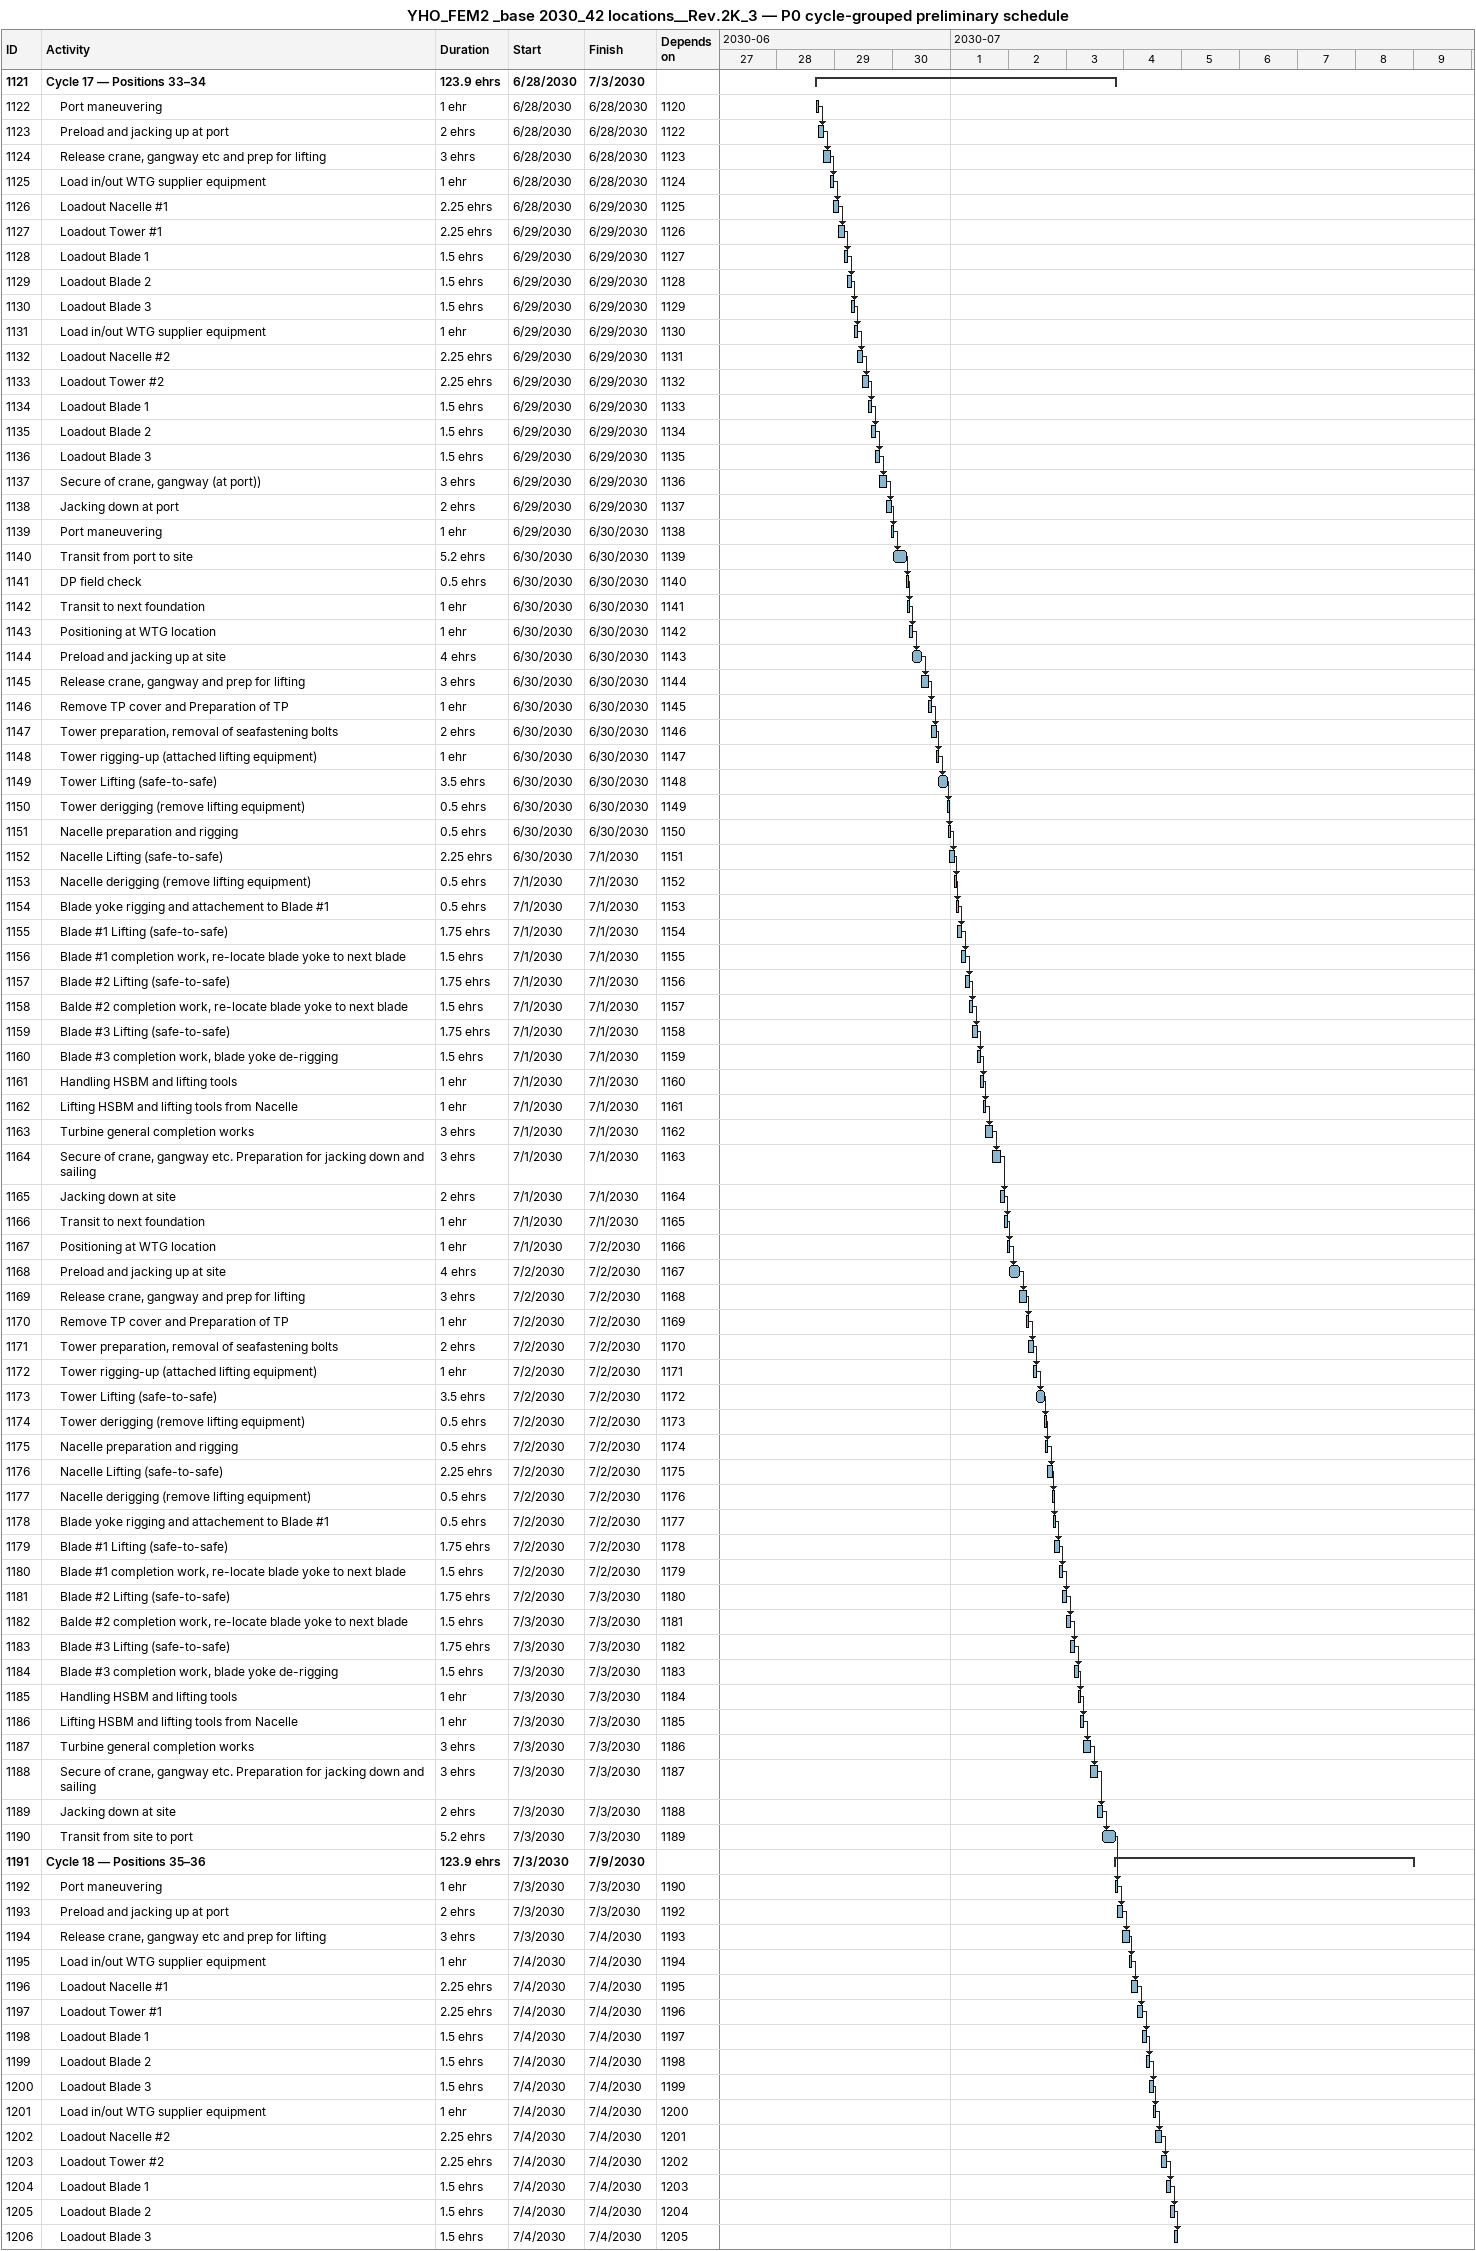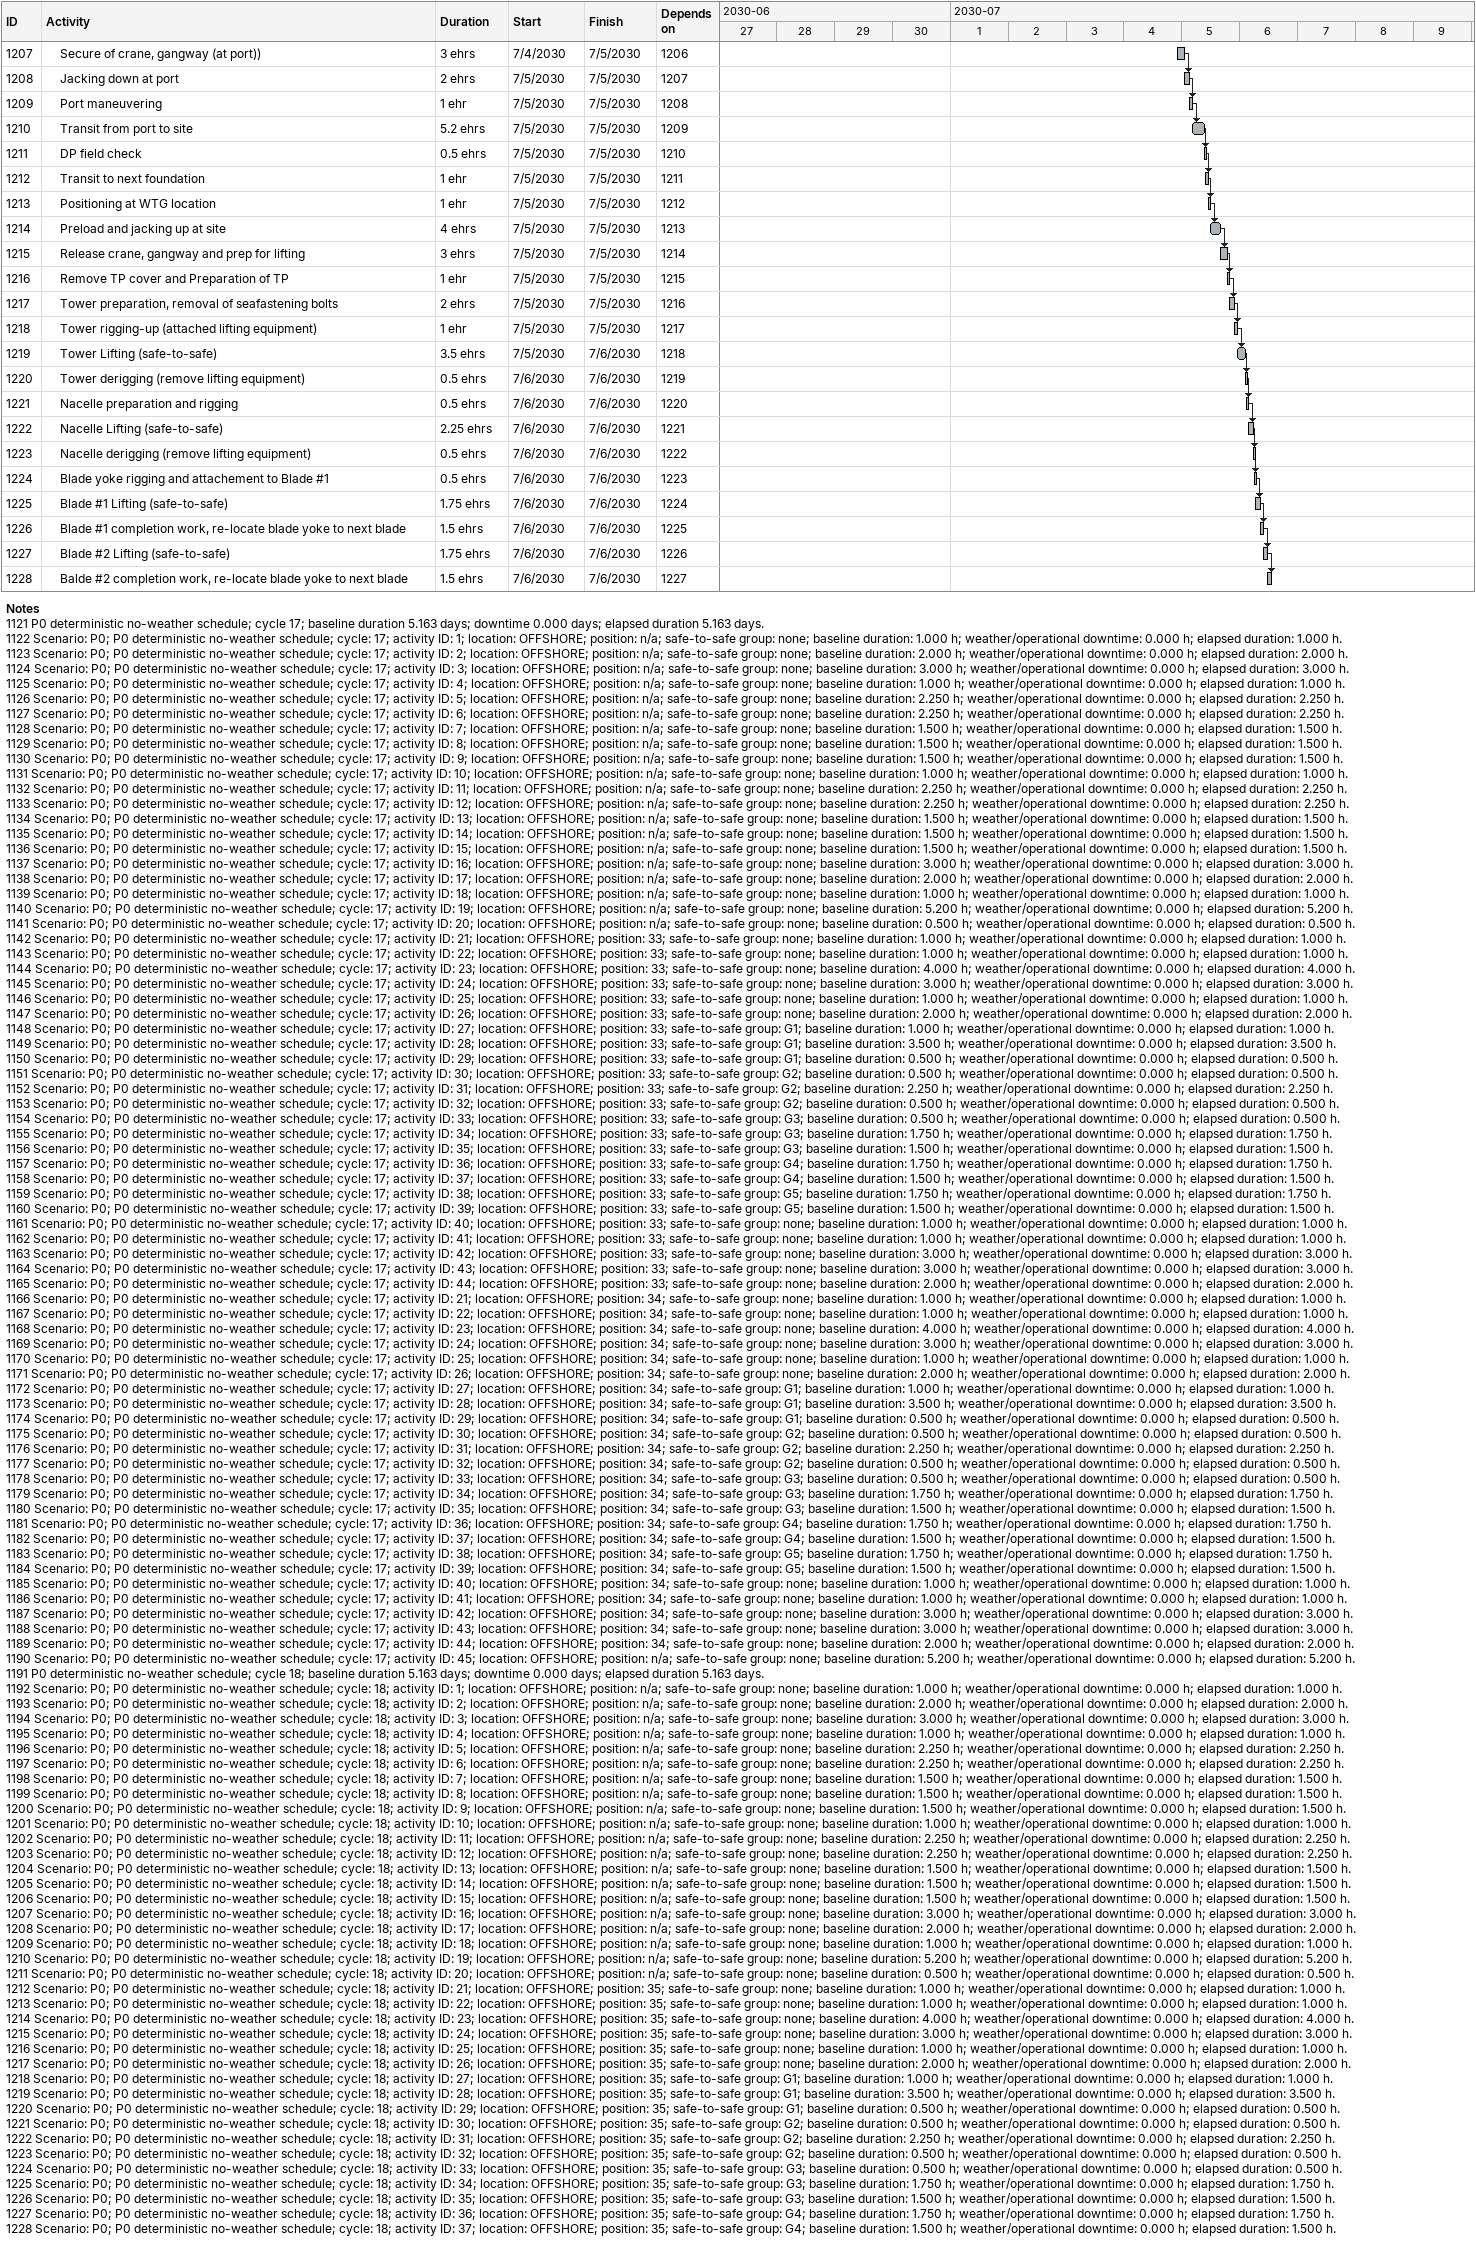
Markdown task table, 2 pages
YHO_FEM2 _base 2030_42 locations__Rev.2K_3 — P0 cycle-grouped preliminary schedule

| ID | Level | Task | Duration | Start | Finish | Predecessors |
|---|---|---|---|---|---|---|
| 1121 | 1 | **Cycle 17 — Positions 33–34** | 123.9eh | 2030-06-28 | 2030-07-03 |  |
| 1122 | 2 | Port maneuvering | 1eh | 2030-06-28 | 2030-06-28 | 1120 |
| 1123 | 2 | Preload and jacking up at port | 2eh | 2030-06-28 | 2030-06-28 | 1122 |
| 1124 | 2 | Release crane, gangway etc and prep for lifting | 3eh | 2030-06-28 | 2030-06-28 | 1123 |
| 1125 | 2 | Load in/out WTG supplier equipment | 1eh | 2030-06-28 | 2030-06-28 | 1124 |
| 1126 | 2 | Loadout Nacelle #1 | 2.25eh | 2030-06-28 | 2030-06-29 | 1125 |
| 1127 | 2 | Loadout Tower #1 | 2.25eh | 2030-06-29 | 2030-06-29 | 1126 |
| 1128 | 2 | Loadout Blade 1 | 1.5eh | 2030-06-29 | 2030-06-29 | 1127 |
| 1129 | 2 | Loadout Blade 2 | 1.5eh | 2030-06-29 | 2030-06-29 | 1128 |
| 1130 | 2 | Loadout Blade 3 | 1.5eh | 2030-06-29 | 2030-06-29 | 1129 |
| 1131 | 2 | Load in/out WTG supplier equipment | 1eh | 2030-06-29 | 2030-06-29 | 1130 |
| 1132 | 2 | Loadout Nacelle #2 | 2.25eh | 2030-06-29 | 2030-06-29 | 1131 |
| 1133 | 2 | Loadout Tower #2 | 2.25eh | 2030-06-29 | 2030-06-29 | 1132 |
| 1134 | 2 | Loadout Blade 1 | 1.5eh | 2030-06-29 | 2030-06-29 | 1133 |
| 1135 | 2 | Loadout Blade 2 | 1.5eh | 2030-06-29 | 2030-06-29 | 1134 |
| 1136 | 2 | Loadout Blade 3 | 1.5eh | 2030-06-29 | 2030-06-29 | 1135 |
| 1137 | 2 | Secure of crane, gangway (at port)) | 3eh | 2030-06-29 | 2030-06-29 | 1136 |
| 1138 | 2 | Jacking down at port | 2eh | 2030-06-29 | 2030-06-29 | 1137 |
| 1139 | 2 | Port maneuvering | 1eh | 2030-06-29 | 2030-06-30 | 1138 |
| 1140 | 2 | Transit from port to site | 5.2eh | 2030-06-30 | 2030-06-30 | 1139 |
| 1141 | 2 | DP field check | 0.5eh | 2030-06-30 | 2030-06-30 | 1140 |
| 1142 | 2 | Transit to next foundation | 1eh | 2030-06-30 | 2030-06-30 | 1141 |
| 1143 | 2 | Positioning at WTG location | 1eh | 2030-06-30 | 2030-06-30 | 1142 |
| 1144 | 2 | Preload and jacking up at site | 4eh | 2030-06-30 | 2030-06-30 | 1143 |
| 1145 | 2 | Release crane, gangway and prep for lifting | 3eh | 2030-06-30 | 2030-06-30 | 1144 |
| 1146 | 2 | Remove TP cover and Preparation of TP | 1eh | 2030-06-30 | 2030-06-30 | 1145 |
| 1147 | 2 | Tower preparation, removal of seafastening bolts | 2eh | 2030-06-30 | 2030-06-30 | 1146 |
| 1148 | 2 | Tower rigging-up (attached lifting equipment) | 1eh | 2030-06-30 | 2030-06-30 | 1147 |
| 1149 | 2 | Tower Lifting (safe-to-safe) | 3.5eh | 2030-06-30 | 2030-06-30 | 1148 |
| 1150 | 2 | Tower derigging (remove lifting equipment) | 0.5eh | 2030-06-30 | 2030-06-30 | 1149 |
| 1151 | 2 | Nacelle preparation and rigging | 0.5eh | 2030-06-30 | 2030-06-30 | 1150 |
| 1152 | 2 | Nacelle Lifting (safe-to-safe) | 2.25eh | 2030-06-30 | 2030-07-01 | 1151 |
| 1153 | 2 | Nacelle derigging (remove lifting equipment) | 0.5eh | 2030-07-01 | 2030-07-01 | 1152 |
| 1154 | 2 | Blade yoke rigging and attachement to Blade #1 | 0.5eh | 2030-07-01 | 2030-07-01 | 1153 |
| 1155 | 2 | Blade #1 Lifting (safe-to-safe) | 1.75eh | 2030-07-01 | 2030-07-01 | 1154 |
| 1156 | 2 | Blade #1 completion work, re-locate blade yoke to next blade | 1.5eh | 2030-07-01 | 2030-07-01 | 1155 |
| 1157 | 2 | Blade #2 Lifting (safe-to-safe) | 1.75eh | 2030-07-01 | 2030-07-01 | 1156 |
| 1158 | 2 | Balde #2 completion work, re-locate blade yoke to next blade | 1.5eh | 2030-07-01 | 2030-07-01 | 1157 |
| 1159 | 2 | Blade #3 Lifting (safe-to-safe) | 1.75eh | 2030-07-01 | 2030-07-01 | 1158 |
| 1160 | 2 | Blade #3 completion work, blade yoke de-rigging | 1.5eh | 2030-07-01 | 2030-07-01 | 1159 |
| 1161 | 2 | Handling HSBM and lifting tools | 1eh | 2030-07-01 | 2030-07-01 | 1160 |
| 1162 | 2 | Lifting HSBM and lifting tools from Nacelle | 1eh | 2030-07-01 | 2030-07-01 | 1161 |
| 1163 | 2 | Turbine general completion works | 3eh | 2030-07-01 | 2030-07-01 | 1162 |
| 1164 | 2 | Secure of crane, gangway etc. Preparation for jacking down and sailing | 3eh | 2030-07-01 | 2030-07-01 | 1163 |
| 1165 | 2 | Jacking down at site | 2eh | 2030-07-01 | 2030-07-01 | 1164 |
| 1166 | 2 | Transit to next foundation | 1eh | 2030-07-01 | 2030-07-01 | 1165 |
| 1167 | 2 | Positioning at WTG location | 1eh | 2030-07-01 | 2030-07-02 | 1166 |
| 1168 | 2 | Preload and jacking up at site | 4eh | 2030-07-02 | 2030-07-02 | 1167 |
| 1169 | 2 | Release crane, gangway and prep for lifting | 3eh | 2030-07-02 | 2030-07-02 | 1168 |
| 1170 | 2 | Remove TP cover and Preparation of TP | 1eh | 2030-07-02 | 2030-07-02 | 1169 |
| 1171 | 2 | Tower preparation, removal of seafastening bolts | 2eh | 2030-07-02 | 2030-07-02 | 1170 |
| 1172 | 2 | Tower rigging-up (attached lifting equipment) | 1eh | 2030-07-02 | 2030-07-02 | 1171 |
| 1173 | 2 | Tower Lifting (safe-to-safe) | 3.5eh | 2030-07-02 | 2030-07-02 | 1172 |
| 1174 | 2 | Tower derigging (remove lifting equipment) | 0.5eh | 2030-07-02 | 2030-07-02 | 1173 |
| 1175 | 2 | Nacelle preparation and rigging | 0.5eh | 2030-07-02 | 2030-07-02 | 1174 |
| 1176 | 2 | Nacelle Lifting (safe-to-safe) | 2.25eh | 2030-07-02 | 2030-07-02 | 1175 |
| 1177 | 2 | Nacelle derigging (remove lifting equipment) | 0.5eh | 2030-07-02 | 2030-07-02 | 1176 |
| 1178 | 2 | Blade yoke rigging and attachement to Blade #1 | 0.5eh | 2030-07-02 | 2030-07-02 | 1177 |
| 1179 | 2 | Blade #1 Lifting (safe-to-safe) | 1.75eh | 2030-07-02 | 2030-07-02 | 1178 |
| 1180 | 2 | Blade #1 completion work, re-locate blade yoke to next blade | 1.5eh | 2030-07-02 | 2030-07-02 | 1179 |
| 1181 | 2 | Blade #2 Lifting (safe-to-safe) | 1.75eh | 2030-07-02 | 2030-07-03 | 1180 |
| 1182 | 2 | Balde #2 completion work, re-locate blade yoke to next blade | 1.5eh | 2030-07-03 | 2030-07-03 | 1181 |
| 1183 | 2 | Blade #3 Lifting (safe-to-safe) | 1.75eh | 2030-07-03 | 2030-07-03 | 1182 |
| 1184 | 2 | Blade #3 completion work, blade yoke de-rigging | 1.5eh | 2030-07-03 | 2030-07-03 | 1183 |
| 1185 | 2 | Handling HSBM and lifting tools | 1eh | 2030-07-03 | 2030-07-03 | 1184 |
| 1186 | 2 | Lifting HSBM and lifting tools from Nacelle | 1eh | 2030-07-03 | 2030-07-03 | 1185 |
| 1187 | 2 | Turbine general completion works | 3eh | 2030-07-03 | 2030-07-03 | 1186 |
| 1188 | 2 | Secure of crane, gangway etc. Preparation for jacking down and sailing | 3eh | 2030-07-03 | 2030-07-03 | 1187 |
| 1189 | 2 | Jacking down at site | 2eh | 2030-07-03 | 2030-07-03 | 1188 |
| 1190 | 2 | Transit from site to port | 5.2eh | 2030-07-03 | 2030-07-03 | 1189 |
| 1191 | 1 | **Cycle 18 — Positions 35–36** | 123.9eh | 2030-07-03 | 2030-07-09 |  |
| 1192 | 2 | Port maneuvering | 1eh | 2030-07-03 | 2030-07-03 | 1190 |
| 1193 | 2 | Preload and jacking up at port | 2eh | 2030-07-03 | 2030-07-03 | 1192 |
| 1194 | 2 | Release crane, gangway etc and prep for lifting | 3eh | 2030-07-03 | 2030-07-04 | 1193 |
| 1195 | 2 | Load in/out WTG supplier equipment | 1eh | 2030-07-04 | 2030-07-04 | 1194 |
| 1196 | 2 | Loadout Nacelle #1 | 2.25eh | 2030-07-04 | 2030-07-04 | 1195 |
| 1197 | 2 | Loadout Tower #1 | 2.25eh | 2030-07-04 | 2030-07-04 | 1196 |
| 1198 | 2 | Loadout Blade 1 | 1.5eh | 2030-07-04 | 2030-07-04 | 1197 |
| 1199 | 2 | Loadout Blade 2 | 1.5eh | 2030-07-04 | 2030-07-04 | 1198 |
| 1200 | 2 | Loadout Blade 3 | 1.5eh | 2030-07-04 | 2030-07-04 | 1199 |
| 1201 | 2 | Load in/out WTG supplier equipment | 1eh | 2030-07-04 | 2030-07-04 | 1200 |
| 1202 | 2 | Loadout Nacelle #2 | 2.25eh | 2030-07-04 | 2030-07-04 | 1201 |
| 1203 | 2 | Loadout Tower #2 | 2.25eh | 2030-07-04 | 2030-07-04 | 1202 |
| 1204 | 2 | Loadout Blade 1 | 1.5eh | 2030-07-04 | 2030-07-04 | 1203 |
| 1205 | 2 | Loadout Blade 2 | 1.5eh | 2030-07-04 | 2030-07-04 | 1204 |
| 1206 | 2 | Loadout Blade 3 | 1.5eh | 2030-07-04 | 2030-07-04 | 1205 |
| 1207 | 2 | Secure of crane, gangway (at port)) | 3eh | 2030-07-04 | 2030-07-05 | 1206 |
| 1208 | 2 | Jacking down at port | 2eh | 2030-07-05 | 2030-07-05 | 1207 |
| 1209 | 2 | Port maneuvering | 1eh | 2030-07-05 | 2030-07-05 | 1208 |
| 1210 | 2 | Transit from port to site | 5.2eh | 2030-07-05 | 2030-07-05 | 1209 |
| 1211 | 2 | DP field check | 0.5eh | 2030-07-05 | 2030-07-05 | 1210 |
| 1212 | 2 | Transit to next foundation | 1eh | 2030-07-05 | 2030-07-05 | 1211 |
| 1213 | 2 | Positioning at WTG location | 1eh | 2030-07-05 | 2030-07-05 | 1212 |
| 1214 | 2 | Preload and jacking up at site | 4eh | 2030-07-05 | 2030-07-05 | 1213 |
| 1215 | 2 | Release crane, gangway and prep for lifting | 3eh | 2030-07-05 | 2030-07-05 | 1214 |
| 1216 | 2 | Remove TP cover and Preparation of TP | 1eh | 2030-07-05 | 2030-07-05 | 1215 |
| 1217 | 2 | Tower preparation, removal of seafastening bolts | 2eh | 2030-07-05 | 2030-07-05 | 1216 |
| 1218 | 2 | Tower rigging-up (attached lifting equipment) | 1eh | 2030-07-05 | 2030-07-05 | 1217 |
| 1219 | 2 | Tower Lifting (safe-to-safe) | 3.5eh | 2030-07-05 | 2030-07-06 | 1218 |
| 1220 | 2 | Tower derigging (remove lifting equipment) | 0.5eh | 2030-07-06 | 2030-07-06 | 1219 |
| 1221 | 2 | Nacelle preparation and rigging | 0.5eh | 2030-07-06 | 2030-07-06 | 1220 |
| 1222 | 2 | Nacelle Lifting (safe-to-safe) | 2.25eh | 2030-07-06 | 2030-07-06 | 1221 |
| 1223 | 2 | Nacelle derigging (remove lifting equipment) | 0.5eh | 2030-07-06 | 2030-07-06 | 1222 |
| 1224 | 2 | Blade yoke rigging and attachement to Blade #1 | 0.5eh | 2030-07-06 | 2030-07-06 | 1223 |
| 1225 | 2 | Blade #1 Lifting (safe-to-safe) | 1.75eh | 2030-07-06 | 2030-07-06 | 1224 |
| 1226 | 2 | Blade #1 completion work, re-locate blade yoke to next blade | 1.5eh | 2030-07-06 | 2030-07-06 | 1225 |
| 1227 | 2 | Blade #2 Lifting (safe-to-safe) | 1.75eh | 2030-07-06 | 2030-07-06 | 1226 |
| 1228 | 2 | Balde #2 completion work, re-locate blade yoke to next blade | 1.5eh | 2030-07-06 | 2030-07-06 | 1227 |

Notes
- 1121: P0 deterministic no-weather schedule; cycle 17; baseline duration 5.163 days; downtime 0.000 days; elapsed duration 5.163 days.
- 1122: Scenario: P0; P0 deterministic no-weather schedule; cycle: 17; activity ID: 1; location: OFFSHORE; position: n/a; safe-to-safe group: none; baseline duration: 1.000 h; weather/operational downtime: 0.000 h; elapsed duration: 1.000 h.
- 1123: Scenario: P0; P0 deterministic no-weather schedule; cycle: 17; activity ID: 2; location: OFFSHORE; position: n/a; safe-to-safe group: none; baseline duration: 2.000 h; weather/operational downtime: 0.000 h; elapsed duration: 2.000 h.
- 1124: Scenario: P0; P0 deterministic no-weather schedule; cycle: 17; activity ID: 3; location: OFFSHORE; position: n/a; safe-to-safe group: none; baseline duration: 3.000 h; weather/operational downtime: 0.000 h; elapsed duration: 3.000 h.
- 1125: Scenario: P0; P0 deterministic no-weather schedule; cycle: 17; activity ID: 4; location: OFFSHORE; position: n/a; safe-to-safe group: none; baseline duration: 1.000 h; weather/operational downtime: 0.000 h; elapsed duration: 1.000 h.
- 1126: Scenario: P0; P0 deterministic no-weather schedule; cycle: 17; activity ID: 5; location: OFFSHORE; position: n/a; safe-to-safe group: none; baseline duration: 2.250 h; weather/operational downtime: 0.000 h; elapsed duration: 2.250 h.
- 1127: Scenario: P0; P0 deterministic no-weather schedule; cycle: 17; activity ID: 6; location: OFFSHORE; position: n/a; safe-to-safe group: none; baseline duration: 2.250 h; weather/operational downtime: 0.000 h; elapsed duration: 2.250 h.
- 1128: Scenario: P0; P0 deterministic no-weather schedule; cycle: 17; activity ID: 7; location: OFFSHORE; position: n/a; safe-to-safe group: none; baseline duration: 1.500 h; weather/operational downtime: 0.000 h; elapsed duration: 1.500 h.
- 1129: Scenario: P0; P0 deterministic no-weather schedule; cycle: 17; activity ID: 8; location: OFFSHORE; position: n/a; safe-to-safe group: none; baseline duration: 1.500 h; weather/operational downtime: 0.000 h; elapsed duration: 1.500 h.
- 1130: Scenario: P0; P0 deterministic no-weather schedule; cycle: 17; activity ID: 9; location: OFFSHORE; position: n/a; safe-to-safe group: none; baseline duration: 1.500 h; weather/operational downtime: 0.000 h; elapsed duration: 1.500 h.
- 1131: Scenario: P0; P0 deterministic no-weather schedule; cycle: 17; activity ID: 10; location: OFFSHORE; position: n/a; safe-to-safe group: none; baseline duration: 1.000 h; weather/operational downtime: 0.000 h; elapsed duration: 1.000 h.
- 1132: Scenario: P0; P0 deterministic no-weather schedule; cycle: 17; activity ID: 11; location: OFFSHORE; position: n/a; safe-to-safe group: none; baseline duration: 2.250 h; weather/operational downtime: 0.000 h; elapsed duration: 2.250 h.
- 1133: Scenario: P0; P0 deterministic no-weather schedule; cycle: 17; activity ID: 12; location: OFFSHORE; position: n/a; safe-to-safe group: none; baseline duration: 2.250 h; weather/operational downtime: 0.000 h; elapsed duration: 2.250 h.
- 1134: Scenario: P0; P0 deterministic no-weather schedule; cycle: 17; activity ID: 13; location: OFFSHORE; position: n/a; safe-to-safe group: none; baseline duration: 1.500 h; weather/operational downtime: 0.000 h; elapsed duration: 1.500 h.
- 1135: Scenario: P0; P0 deterministic no-weather schedule; cycle: 17; activity ID: 14; location: OFFSHORE; position: n/a; safe-to-safe group: none; baseline duration: 1.500 h; weather/operational downtime: 0.000 h; elapsed duration: 1.500 h.
- 1136: Scenario: P0; P0 deterministic no-weather schedule; cycle: 17; activity ID: 15; location: OFFSHORE; position: n/a; safe-to-safe group: none; baseline duration: 1.500 h; weather/operational downtime: 0.000 h; elapsed duration: 1.500 h.
- 1137: Scenario: P0; P0 deterministic no-weather schedule; cycle: 17; activity ID: 16; location: OFFSHORE; position: n/a; safe-to-safe group: none; baseline duration: 3.000 h; weather/operational downtime: 0.000 h; elapsed duration: 3.000 h.
- 1138: Scenario: P0; P0 deterministic no-weather schedule; cycle: 17; activity ID: 17; location: OFFSHORE; position: n/a; safe-to-safe group: none; baseline duration: 2.000 h; weather/operational downtime: 0.000 h; elapsed duration: 2.000 h.
- 1139: Scenario: P0; P0 deterministic no-weather schedule; cycle: 17; activity ID: 18; location: OFFSHORE; position: n/a; safe-to-safe group: none; baseline duration: 1.000 h; weather/operational downtime: 0.000 h; elapsed duration: 1.000 h.
- 1140: Scenario: P0; P0 deterministic no-weather schedule; cycle: 17; activity ID: 19; location: OFFSHORE; position: n/a; safe-to-safe group: none; baseline duration: 5.200 h; weather/operational downtime: 0.000 h; elapsed duration: 5.200 h.
- 1141: Scenario: P0; P0 deterministic no-weather schedule; cycle: 17; activity ID: 20; location: OFFSHORE; position: n/a; safe-to-safe group: none; baseline duration: 0.500 h; weather/operational downtime: 0.000 h; elapsed duration: 0.500 h.
- 1142: Scenario: P0; P0 deterministic no-weather schedule; cycle: 17; activity ID: 21; location: OFFSHORE; position: 33; safe-to-safe group: none; baseline duration: 1.000 h; weather/operational downtime: 0.000 h; elapsed duration: 1.000 h.
- 1143: Scenario: P0; P0 deterministic no-weather schedule; cycle: 17; activity ID: 22; location: OFFSHORE; position: 33; safe-to-safe group: none; baseline duration: 1.000 h; weather/operational downtime: 0.000 h; elapsed duration: 1.000 h.
- 1144: Scenario: P0; P0 deterministic no-weather schedule; cycle: 17; activity ID: 23; location: OFFSHORE; position: 33; safe-to-safe group: none; baseline duration: 4.000 h; weather/operational downtime: 0.000 h; elapsed duration: 4.000 h.
- 1145: Scenario: P0; P0 deterministic no-weather schedule; cycle: 17; activity ID: 24; location: OFFSHORE; position: 33; safe-to-safe group: none; baseline duration: 3.000 h; weather/operational downtime: 0.000 h; elapsed duration: 3.000 h.
- 1146: Scenario: P0; P0 deterministic no-weather schedule; cycle: 17; activity ID: 25; location: OFFSHORE; position: 33; safe-to-safe group: none; baseline duration: 1.000 h; weather/operational downtime: 0.000 h; elapsed duration: 1.000 h.
- 1147: Scenario: P0; P0 deterministic no-weather schedule; cycle: 17; activity ID: 26; location: OFFSHORE; position: 33; safe-to-safe group: none; baseline duration: 2.000 h; weather/operational downtime: 0.000 h; elapsed duration: 2.000 h.
- 1148: Scenario: P0; P0 deterministic no-weather schedule; cycle: 17; activity ID: 27; location: OFFSHORE; position: 33; safe-to-safe group: G1; baseline duration: 1.000 h; weather/operational downtime: 0.000 h; elapsed duration: 1.000 h.
- 1149: Scenario: P0; P0 deterministic no-weather schedule; cycle: 17; activity ID: 28; location: OFFSHORE; position: 33; safe-to-safe group: G1; baseline duration: 3.500 h; weather/operational downtime: 0.000 h; elapsed duration: 3.500 h.
- 1150: Scenario: P0; P0 deterministic no-weather schedule; cycle: 17; activity ID: 29; location: OFFSHORE; position: 33; safe-to-safe group: G1; baseline duration: 0.500 h; weather/operational downtime: 0.000 h; elapsed duration: 0.500 h.
- 1151: Scenario: P0; P0 deterministic no-weather schedule; cycle: 17; activity ID: 30; location: OFFSHORE; position: 33; safe-to-safe group: G2; baseline duration: 0.500 h; weather/operational downtime: 0.000 h; elapsed duration: 0.500 h.
- 1152: Scenario: P0; P0 deterministic no-weather schedule; cycle: 17; activity ID: 31; location: OFFSHORE; position: 33; safe-to-safe group: G2; baseline duration: 2.250 h; weather/operational downtime: 0.000 h; elapsed duration: 2.250 h.
- 1153: Scenario: P0; P0 deterministic no-weather schedule; cycle: 17; activity ID: 32; location: OFFSHORE; position: 33; safe-to-safe group: G2; baseline duration: 0.500 h; weather/operational downtime: 0.000 h; elapsed duration: 0.500 h.
- 1154: Scenario: P0; P0 deterministic no-weather schedule; cycle: 17; activity ID: 33; location: OFFSHORE; position: 33; safe-to-safe group: G3; baseline duration: 0.500 h; weather/operational downtime: 0.000 h; elapsed duration: 0.500 h.
- 1155: Scenario: P0; P0 deterministic no-weather schedule; cycle: 17; activity ID: 34; location: OFFSHORE; position: 33; safe-to-safe group: G3; baseline duration: 1.750 h; weather/operational downtime: 0.000 h; elapsed duration: 1.750 h.
- 1156: Scenario: P0; P0 deterministic no-weather schedule; cycle: 17; activity ID: 35; location: OFFSHORE; position: 33; safe-to-safe group: G3; baseline duration: 1.500 h; weather/operational downtime: 0.000 h; elapsed duration: 1.500 h.
- 1157: Scenario: P0; P0 deterministic no-weather schedule; cycle: 17; activity ID: 36; location: OFFSHORE; position: 33; safe-to-safe group: G4; baseline duration: 1.750 h; weather/operational downtime: 0.000 h; elapsed duration: 1.750 h.
- 1158: Scenario: P0; P0 deterministic no-weather schedule; cycle: 17; activity ID: 37; location: OFFSHORE; position: 33; safe-to-safe group: G4; baseline duration: 1.500 h; weather/operational downtime: 0.000 h; elapsed duration: 1.500 h.
- 1159: Scenario: P0; P0 deterministic no-weather schedule; cycle: 17; activity ID: 38; location: OFFSHORE; position: 33; safe-to-safe group: G5; baseline duration: 1.750 h; weather/operational downtime: 0.000 h; elapsed duration: 1.750 h.
- 1160: Scenario: P0; P0 deterministic no-weather schedule; cycle: 17; activity ID: 39; location: OFFSHORE; position: 33; safe-to-safe group: G5; baseline duration: 1.500 h; weather/operational downtime: 0.000 h; elapsed duration: 1.500 h.
- 1161: Scenario: P0; P0 deterministic no-weather schedule; cycle: 17; activity ID: 40; location: OFFSHORE; position: 33; safe-to-safe group: none; baseline duration: 1.000 h; weather/operational downtime: 0.000 h; elapsed duration: 1.000 h.
- 1162: Scenario: P0; P0 deterministic no-weather schedule; cycle: 17; activity ID: 41; location: OFFSHORE; position: 33; safe-to-safe group: none; baseline duration: 1.000 h; weather/operational downtime: 0.000 h; elapsed duration: 1.000 h.
- 1163: Scenario: P0; P0 deterministic no-weather schedule; cycle: 17; activity ID: 42; location: OFFSHORE; position: 33; safe-to-safe group: none; baseline duration: 3.000 h; weather/operational downtime: 0.000 h; elapsed duration: 3.000 h.
- 1164: Scenario: P0; P0 deterministic no-weather schedule; cycle: 17; activity ID: 43; location: OFFSHORE; position: 33; safe-to-safe group: none; baseline duration: 3.000 h; weather/operational downtime: 0.000 h; elapsed duration: 3.000 h.
- 1165: Scenario: P0; P0 deterministic no-weather schedule; cycle: 17; activity ID: 44; location: OFFSHORE; position: 33; safe-to-safe group: none; baseline duration: 2.000 h; weather/operational downtime: 0.000 h; elapsed duration: 2.000 h.
- 1166: Scenario: P0; P0 deterministic no-weather schedule; cycle: 17; activity ID: 21; location: OFFSHORE; position: 34; safe-to-safe group: none; baseline duration: 1.000 h; weather/operational downtime: 0.000 h; elapsed duration: 1.000 h.
- 1167: Scenario: P0; P0 deterministic no-weather schedule; cycle: 17; activity ID: 22; location: OFFSHORE; position: 34; safe-to-safe group: none; baseline duration: 1.000 h; weather/operational downtime: 0.000 h; elapsed duration: 1.000 h.
- 1168: Scenario: P0; P0 deterministic no-weather schedule; cycle: 17; activity ID: 23; location: OFFSHORE; position: 34; safe-to-safe group: none; baseline duration: 4.000 h; weather/operational downtime: 0.000 h; elapsed duration: 4.000 h.
- 1169: Scenario: P0; P0 deterministic no-weather schedule; cycle: 17; activity ID: 24; location: OFFSHORE; position: 34; safe-to-safe group: none; baseline duration: 3.000 h; weather/operational downtime: 0.000 h; elapsed duration: 3.000 h.
- 1170: Scenario: P0; P0 deterministic no-weather schedule; cycle: 17; activity ID: 25; location: OFFSHORE; position: 34; safe-to-safe group: none; baseline duration: 1.000 h; weather/operational downtime: 0.000 h; elapsed duration: 1.000 h.
- 1171: Scenario: P0; P0 deterministic no-weather schedule; cycle: 17; activity ID: 26; location: OFFSHORE; position: 34; safe-to-safe group: none; baseline duration: 2.000 h; weather/operational downtime: 0.000 h; elapsed duration: 2.000 h.
- 1172: Scenario: P0; P0 deterministic no-weather schedule; cycle: 17; activity ID: 27; location: OFFSHORE; position: 34; safe-to-safe group: G1; baseline duration: 1.000 h; weather/operational downtime: 0.000 h; elapsed duration: 1.000 h.
- 1173: Scenario: P0; P0 deterministic no-weather schedule; cycle: 17; activity ID: 28; location: OFFSHORE; position: 34; safe-to-safe group: G1; baseline duration: 3.500 h; weather/operational downtime: 0.000 h; elapsed duration: 3.500 h.
- 1174: Scenario: P0; P0 deterministic no-weather schedule; cycle: 17; activity ID: 29; location: OFFSHORE; position: 34; safe-to-safe group: G1; baseline duration: 0.500 h; weather/operational downtime: 0.000 h; elapsed duration: 0.500 h.
- 1175: Scenario: P0; P0 deterministic no-weather schedule; cycle: 17; activity ID: 30; location: OFFSHORE; position: 34; safe-to-safe group: G2; baseline duration: 0.500 h; weather/operational downtime: 0.000 h; elapsed duration: 0.500 h.
- 1176: Scenario: P0; P0 deterministic no-weather schedule; cycle: 17; activity ID: 31; location: OFFSHORE; position: 34; safe-to-safe group: G2; baseline duration: 2.250 h; weather/operational downtime: 0.000 h; elapsed duration: 2.250 h.
- 1177: Scenario: P0; P0 deterministic no-weather schedule; cycle: 17; activity ID: 32; location: OFFSHORE; position: 34; safe-to-safe group: G2; baseline duration: 0.500 h; weather/operational downtime: 0.000 h; elapsed duration: 0.500 h.
- 1178: Scenario: P0; P0 deterministic no-weather schedule; cycle: 17; activity ID: 33; location: OFFSHORE; position: 34; safe-to-safe group: G3; baseline duration: 0.500 h; weather/operational downtime: 0.000 h; elapsed duration: 0.500 h.
- 1179: Scenario: P0; P0 deterministic no-weather schedule; cycle: 17; activity ID: 34; location: OFFSHORE; position: 34; safe-to-safe group: G3; baseline duration: 1.750 h; weather/operational downtime: 0.000 h; elapsed duration: 1.750 h.
- 1180: Scenario: P0; P0 deterministic no-weather schedule; cycle: 17; activity ID: 35; location: OFFSHORE; position: 34; safe-to-safe group: G3; baseline duration: 1.500 h; weather/operational downtime: 0.000 h; elapsed duration: 1.500 h.
- 1181: Scenario: P0; P0 deterministic no-weather schedule; cycle: 17; activity ID: 36; location: OFFSHORE; position: 34; safe-to-safe group: G4; baseline duration: 1.750 h; weather/operational downtime: 0.000 h; elapsed duration: 1.750 h.
- 1182: Scenario: P0; P0 deterministic no-weather schedule; cycle: 17; activity ID: 37; location: OFFSHORE; position: 34; safe-to-safe group: G4; baseline duration: 1.500 h; weather/operational downtime: 0.000 h; elapsed duration: 1.500 h.
- 1183: Scenario: P0; P0 deterministic no-weather schedule; cycle: 17; activity ID: 38; location: OFFSHORE; position: 34; safe-to-safe group: G5; baseline duration: 1.750 h; weather/operational downtime: 0.000 h; elapsed duration: 1.750 h.
- 1184: Scenario: P0; P0 deterministic no-weather schedule; cycle: 17; activity ID: 39; location: OFFSHORE; position: 34; safe-to-safe group: G5; baseline duration: 1.500 h; weather/operational downtime: 0.000 h; elapsed duration: 1.500 h.
- 1185: Scenario: P0; P0 deterministic no-weather schedule; cycle: 17; activity ID: 40; location: OFFSHORE; position: 34; safe-to-safe group: none; baseline duration: 1.000 h; weather/operational downtime: 0.000 h; elapsed duration: 1.000 h.
- 1186: Scenario: P0; P0 deterministic no-weather schedule; cycle: 17; activity ID: 41; location: OFFSHORE; position: 34; safe-to-safe group: none; baseline duration: 1.000 h; weather/operational downtime: 0.000 h; elapsed duration: 1.000 h.
- 1187: Scenario: P0; P0 deterministic no-weather schedule; cycle: 17; activity ID: 42; location: OFFSHORE; position: 34; safe-to-safe group: none; baseline duration: 3.000 h; weather/operational downtime: 0.000 h; elapsed duration: 3.000 h.
- 1188: Scenario: P0; P0 deterministic no-weather schedule; cycle: 17; activity ID: 43; location: OFFSHORE; position: 34; safe-to-safe group: none; baseline duration: 3.000 h; weather/operational downtime: 0.000 h; elapsed duration: 3.000 h.
- 1189: Scenario: P0; P0 deterministic no-weather schedule; cycle: 17; activity ID: 44; location: OFFSHORE; position: 34; safe-to-safe group: none; baseline duration: 2.000 h; weather/operational downtime: 0.000 h; elapsed duration: 2.000 h.
- 1190: Scenario: P0; P0 deterministic no-weather schedule; cycle: 17; activity ID: 45; location: OFFSHORE; position: n/a; safe-to-safe group: none; baseline duration: 5.200 h; weather/operational downtime: 0.000 h; elapsed duration: 5.200 h.
- 1191: P0 deterministic no-weather schedule; cycle 18; baseline duration 5.163 days; downtime 0.000 days; elapsed duration 5.163 days.
- 1192: Scenario: P0; P0 deterministic no-weather schedule; cycle: 18; activity ID: 1; location: OFFSHORE; position: n/a; safe-to-safe group: none; baseline duration: 1.000 h; weather/operational downtime: 0.000 h; elapsed duration: 1.000 h.
- 1193: Scenario: P0; P0 deterministic no-weather schedule; cycle: 18; activity ID: 2; location: OFFSHORE; position: n/a; safe-to-safe group: none; baseline duration: 2.000 h; weather/operational downtime: 0.000 h; elapsed duration: 2.000 h.
- 1194: Scenario: P0; P0 deterministic no-weather schedule; cycle: 18; activity ID: 3; location: OFFSHORE; position: n/a; safe-to-safe group: none; baseline duration: 3.000 h; weather/operational downtime: 0.000 h; elapsed duration: 3.000 h.
- 1195: Scenario: P0; P0 deterministic no-weather schedule; cycle: 18; activity ID: 4; location: OFFSHORE; position: n/a; safe-to-safe group: none; baseline duration: 1.000 h; weather/operational downtime: 0.000 h; elapsed duration: 1.000 h.
- 1196: Scenario: P0; P0 deterministic no-weather schedule; cycle: 18; activity ID: 5; location: OFFSHORE; position: n/a; safe-to-safe group: none; baseline duration: 2.250 h; weather/operational downtime: 0.000 h; elapsed duration: 2.250 h.
- 1197: Scenario: P0; P0 deterministic no-weather schedule; cycle: 18; activity ID: 6; location: OFFSHORE; position: n/a; safe-to-safe group: none; baseline duration: 2.250 h; weather/operational downtime: 0.000 h; elapsed duration: 2.250 h.
- 1198: Scenario: P0; P0 deterministic no-weather schedule; cycle: 18; activity ID: 7; location: OFFSHORE; position: n/a; safe-to-safe group: none; baseline duration: 1.500 h; weather/operational downtime: 0.000 h; elapsed duration: 1.500 h.
- 1199: Scenario: P0; P0 deterministic no-weather schedule; cycle: 18; activity ID: 8; location: OFFSHORE; position: n/a; safe-to-safe group: none; baseline duration: 1.500 h; weather/operational downtime: 0.000 h; elapsed duration: 1.500 h.
- 1200: Scenario: P0; P0 deterministic no-weather schedule; cycle: 18; activity ID: 9; location: OFFSHORE; position: n/a; safe-to-safe group: none; baseline duration: 1.500 h; weather/operational downtime: 0.000 h; elapsed duration: 1.500 h.
- 1201: Scenario: P0; P0 deterministic no-weather schedule; cycle: 18; activity ID: 10; location: OFFSHORE; position: n/a; safe-to-safe group: none; baseline duration: 1.000 h; weather/operational downtime: 0.000 h; elapsed duration: 1.000 h.
- 1202: Scenario: P0; P0 deterministic no-weather schedule; cycle: 18; activity ID: 11; location: OFFSHORE; position: n/a; safe-to-safe group: none; baseline duration: 2.250 h; weather/operational downtime: 0.000 h; elapsed duration: 2.250 h.
- 1203: Scenario: P0; P0 deterministic no-weather schedule; cycle: 18; activity ID: 12; location: OFFSHORE; position: n/a; safe-to-safe group: none; baseline duration: 2.250 h; weather/operational downtime: 0.000 h; elapsed duration: 2.250 h.
- 1204: Scenario: P0; P0 deterministic no-weather schedule; cycle: 18; activity ID: 13; location: OFFSHORE; position: n/a; safe-to-safe group: none; baseline duration: 1.500 h; weather/operational downtime: 0.000 h; elapsed duration: 1.500 h.
- 1205: Scenario: P0; P0 deterministic no-weather schedule; cycle: 18; activity ID: 14; location: OFFSHORE; position: n/a; safe-to-safe group: none; baseline duration: 1.500 h; weather/operational downtime: 0.000 h; elapsed duration: 1.500 h.
- 1206: Scenario: P0; P0 deterministic no-weather schedule; cycle: 18; activity ID: 15; location: OFFSHORE; position: n/a; safe-to-safe group: none; baseline duration: 1.500 h; weather/operational downtime: 0.000 h; elapsed duration: 1.500 h.
- 1207: Scenario: P0; P0 deterministic no-weather schedule; cycle: 18; activity ID: 16; location: OFFSHORE; position: n/a; safe-to-safe group: none; baseline duration: 3.000 h; weather/operational downtime: 0.000 h; elapsed duration: 3.000 h.
- 1208: Scenario: P0; P0 deterministic no-weather schedule; cycle: 18; activity ID: 17; location: OFFSHORE; position: n/a; safe-to-safe group: none; baseline duration: 2.000 h; weather/operational downtime: 0.000 h; elapsed duration: 2.000 h.
- 1209: Scenario: P0; P0 deterministic no-weather schedule; cycle: 18; activity ID: 18; location: OFFSHORE; position: n/a; safe-to-safe group: none; baseline duration: 1.000 h; weather/operational downtime: 0.000 h; elapsed duration: 1.000 h.
- 1210: Scenario: P0; P0 deterministic no-weather schedule; cycle: 18; activity ID: 19; location: OFFSHORE; position: n/a; safe-to-safe group: none; baseline duration: 5.200 h; weather/operational downtime: 0.000 h; elapsed duration: 5.200 h.
- 1211: Scenario: P0; P0 deterministic no-weather schedule; cycle: 18; activity ID: 20; location: OFFSHORE; position: n/a; safe-to-safe group: none; baseline duration: 0.500 h; weather/operational downtime: 0.000 h; elapsed duration: 0.500 h.
- 1212: Scenario: P0; P0 deterministic no-weather schedule; cycle: 18; activity ID: 21; location: OFFSHORE; position: 35; safe-to-safe group: none; baseline duration: 1.000 h; weather/operational downtime: 0.000 h; elapsed duration: 1.000 h.
- 1213: Scenario: P0; P0 deterministic no-weather schedule; cycle: 18; activity ID: 22; location: OFFSHORE; position: 35; safe-to-safe group: none; baseline duration: 1.000 h; weather/operational downtime: 0.000 h; elapsed duration: 1.000 h.
- 1214: Scenario: P0; P0 deterministic no-weather schedule; cycle: 18; activity ID: 23; location: OFFSHORE; position: 35; safe-to-safe group: none; baseline duration: 4.000 h; weather/operational downtime: 0.000 h; elapsed duration: 4.000 h.
- 1215: Scenario: P0; P0 deterministic no-weather schedule; cycle: 18; activity ID: 24; location: OFFSHORE; position: 35; safe-to-safe group: none; baseline duration: 3.000 h; weather/operational downtime: 0.000 h; elapsed duration: 3.000 h.
- 1216: Scenario: P0; P0 deterministic no-weather schedule; cycle: 18; activity ID: 25; location: OFFSHORE; position: 35; safe-to-safe group: none; baseline duration: 1.000 h; weather/operational downtime: 0.000 h; elapsed duration: 1.000 h.
- 1217: Scenario: P0; P0 deterministic no-weather schedule; cycle: 18; activity ID: 26; location: OFFSHORE; position: 35; safe-to-safe group: none; baseline duration: 2.000 h; weather/operational downtime: 0.000 h; elapsed duration: 2.000 h.
- 1218: Scenario: P0; P0 deterministic no-weather schedule; cycle: 18; activity ID: 27; location: OFFSHORE; position: 35; safe-to-safe group: G1; baseline duration: 1.000 h; weather/operational downtime: 0.000 h; elapsed duration: 1.000 h.
- 1219: Scenario: P0; P0 deterministic no-weather schedule; cycle: 18; activity ID: 28; location: OFFSHORE; position: 35; safe-to-safe group: G1; baseline duration: 3.500 h; weather/operational downtime: 0.000 h; elapsed duration: 3.500 h.
- 1220: Scenario: P0; P0 deterministic no-weather schedule; cycle: 18; activity ID: 29; location: OFFSHORE; position: 35; safe-to-safe group: G1; baseline duration: 0.500 h; weather/operational downtime: 0.000 h; elapsed duration: 0.500 h.
- 1221: Scenario: P0; P0 deterministic no-weather schedule; cycle: 18; activity ID: 30; location: OFFSHORE; position: 35; safe-to-safe group: G2; baseline duration: 0.500 h; weather/operational downtime: 0.000 h; elapsed duration: 0.500 h.
- 1222: Scenario: P0; P0 deterministic no-weather schedule; cycle: 18; activity ID: 31; location: OFFSHORE; position: 35; safe-to-safe group: G2; baseline duration: 2.250 h; weather/operational downtime: 0.000 h; elapsed duration: 2.250 h.
- 1223: Scenario: P0; P0 deterministic no-weather schedule; cycle: 18; activity ID: 32; location: OFFSHORE; position: 35; safe-to-safe group: G2; baseline duration: 0.500 h; weather/operational downtime: 0.000 h; elapsed duration: 0.500 h.
- 1224: Scenario: P0; P0 deterministic no-weather schedule; cycle: 18; activity ID: 33; location: OFFSHORE; position: 35; safe-to-safe group: G3; baseline duration: 0.500 h; weather/operational downtime: 0.000 h; elapsed duration: 0.500 h.
- 1225: Scenario: P0; P0 deterministic no-weather schedule; cycle: 18; activity ID: 34; location: OFFSHORE; position: 35; safe-to-safe group: G3; baseline duration: 1.750 h; weather/operational downtime: 0.000 h; elapsed duration: 1.750 h.
- 1226: Scenario: P0; P0 deterministic no-weather schedule; cycle: 18; activity ID: 35; location: OFFSHORE; position: 35; safe-to-safe group: G3; baseline duration: 1.500 h; weather/operational downtime: 0.000 h; elapsed duration: 1.500 h.
- 1227: Scenario: P0; P0 deterministic no-weather schedule; cycle: 18; activity ID: 36; location: OFFSHORE; position: 35; safe-to-safe group: G4; baseline duration: 1.750 h; weather/operational downtime: 0.000 h; elapsed duration: 1.750 h.
- 1228: Scenario: P0; P0 deterministic no-weather schedule; cycle: 18; activity ID: 37; location: OFFSHORE; position: 35; safe-to-safe group: G4; baseline duration: 1.500 h; weather/operational downtime: 0.000 h; elapsed duration: 1.500 h.
